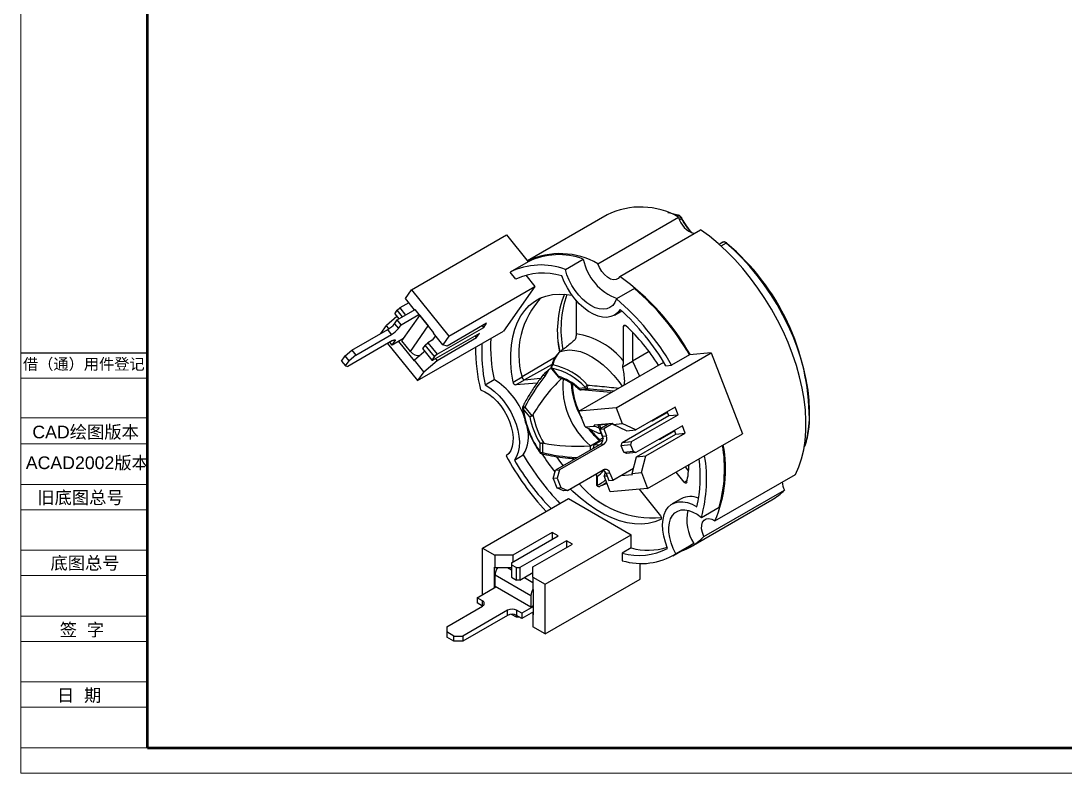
# Model space of a CAD drawing. Header units: millimetres. Extents: x 2522 to 3192, y 1532 to 1650.
# Drawn here: x 2521.9 to 2604.3, y 1531.6 to 1591 of the extents above; entities that cross this region are included whole.
import ezdxf

# ---------------------------------------------------------------- set-up
doc = ezdxf.new("R2010")
doc.units = ezdxf.units.MM
for name, color, linetype, lineweight in [('实线', 7, 'Continuous', 25), ('引导线', 6, 'Continuous', 9), ('文本', 3, 'Continuous', 15), ('粗实线', 9, 'Continuous', 50)]:
    doc.layers.add(name, color=color, linetype=linetype, lineweight=lineweight)
doc.styles.get("Standard").update_dxf_attribs({"font": 'arial.ttf'})

msp = doc.modelspace()

# ---------------------------------------------------------------- linework, layer by layer
at = {"color": 7, "linetype": 'Continuous', "lineweight": 25}
for p, q in [((2568.2031, 1575.704), (2561.9087, 1572.0703)), ((2567.4695, 1571.8407), (2573.8335, 1575.5146)), ((2552.7727, 1569.7843), (2560.268, 1574.1113)), ((2560.268, 1574.1113), (2561.9728, 1571.9906)), ((2569.2078, 1570.8372), (2575.5718, 1574.5111)), ((2577.3289, 1573.5346), (2577.0361, 1573.3655)), ((2577.3289, 1573.5346), (2577.324, 1573.5316)), ((2561.9728, 1571.9906), (2560.5586, 1571.1742)), ((2564.9053, 1571.3928), (2566.3195, 1572.2092)), ((2561.005, 1570.6189), (2560.5586, 1571.1742)), ((2561.7938, 1570.9254), (2562.5003, 1570.0465)), ((2552.2866, 1569.0926), (2552.7727, 1569.7843)), ((2552.7727, 1569.7843), (2555.7121, 1566.1278)), ((2555.7121, 1566.1278), (2562.5003, 1570.0465)), ((2562.5003, 1570.0465), (2560.0254, 1566.5252)), ((2570.3578, 1569.878), (2568.9435, 1569.0616)), ((2553.0091, 1568.1938), (2552.2866, 1569.0926)), ((2565.7577, 1568.9478), (2565.7577, 1566.3075)), ((2551.438, 1567.8853), (2551.6325, 1568.162)), ((2551.6325, 1568.162), (2551.8446, 1568.3443)), ((2552.0514, 1567.6409), (2551.6325, 1568.162)), ((2551.6337, 1567.3998), (2553.0479, 1568.2162)), ((2552.5574, 1568.7557), (2551.8446, 1568.3443)), ((2551.8446, 1568.3443), (2552.2963, 1567.7823)), ((2554.5176, 1566.3879), (2553.0479, 1568.2162)), ((2568.7743, 1567.774), (2569.3556, 1568.1096)), ((2551.6133, 1567.6673), (2550.784, 1566.9547)), ((2551.4216, 1567.098), (2551.6337, 1567.3998)), ((2551.438, 1567.8853), (2551.7666, 1567.4766)), ((2551.9399, 1567.0189), (2551.6337, 1567.3998)), ((2551.9399, 1567.0189), (2553.3541, 1567.8353)), ((2552.0011, 1565.747), (2553.4153, 1567.7592)), ((2553.4153, 1567.7592), (2554.089, 1566.9212)), ((2548.0628, 1565.0096), (2550.8912, 1566.6424)), ((2550.3413, 1566.3249), (2550.784, 1566.9547)), ((2550.9868, 1566.7024), (2550.784, 1566.9547)), ((2551.1974, 1566.2615), (2550.8912, 1566.6424)), ((2551.4216, 1567.098), (2551.7278, 1566.7171)), ((2551.7278, 1566.7171), (2551.9399, 1567.0189)), ((2552.6747, 1564.909), (2554.089, 1566.9212)), ((2553.2372, 1562.6065), (2560.0254, 1566.5252)), ((2554.784, 1564.6877), (2558.461, 1566.8104)), ((2558.6908, 1567.1373), (2555.5795, 1565.3412)), ((2558.461, 1566.8104), (2558.3543, 1566.9431)), ((2558.461, 1566.8104), (2558.6908, 1567.1373)), ((2569.5054, 1564.144), (2569.5054, 1566.8951)), ((2551.2681, 1565.7642), (2547.7326, 1563.7232)), ((2548.369, 1564.6287), (2551.1974, 1566.2615)), ((2551.2328, 1565.415), (2551.0522, 1565.6396)), ((2552.133, 1565.9347), (2551.2328, 1565.415)), ((2551.2328, 1565.415), (2551.4449, 1565.7168)), ((2551.7328, 1565.7036), (2552.962, 1564.1746)), ((2552.6747, 1564.909), (2552.0011, 1565.747)), ((2554.4027, 1565.8059), (2554.0492, 1565.6018)), ((2558.1251, 1566.3325), (2554.4481, 1564.2098)), ((2554.5176, 1566.3879), (2554.4911, 1566.3502)), ((2555.2259, 1565.4361), (2554.4911, 1566.3502)), ((2554.784, 1564.2094), (2557.8953, 1566.0055)), ((2555.7121, 1566.1278), (2555.2259, 1565.4361)), ((2557.8953, 1566.0055), (2557.7886, 1566.1382)), ((2557.8953, 1566.0055), (2558.1251, 1566.3325)), ((2547.5325, 1564.5539), (2548.0628, 1565.0096)), ((2548.0628, 1565.0096), (2548.369, 1564.6287)), ((2550.8793, 1565.5397), (2553.2372, 1562.6065)), ((2553.731, 1564.8502), (2552.9885, 1564.2123)), ((2553.837, 1565.4196), (2553.6426, 1565.1429)), ((2553.6426, 1565.1429), (2554.3774, 1564.2288)), ((2553.837, 1565.4196), (2554.0492, 1565.6018)), ((2554.5719, 1564.5054), (2553.837, 1565.4196)), ((2554.0492, 1565.6018), (2554.784, 1564.6877)), ((2555.5795, 1565.3412), (2555.2259, 1565.4361)), ((2564.4902, 1564.8984), (2564.447, 1564.8702)), ((2571.5054, 1564.9091), (2570.2125, 1564.1448)), ((2547.2496, 1564.1515), (2547.5325, 1564.5539)), ((2547.2496, 1564.1515), (2547.5558, 1563.7706)), ((2547.8387, 1564.173), (2547.5325, 1564.5539)), ((2547.5558, 1563.7706), (2547.8387, 1564.173)), ((2548.369, 1564.6287), (2547.8387, 1564.173)), ((2552.9885, 1564.2123), (2552.962, 1564.1746)), ((2553.7233, 1563.2981), (2552.9885, 1564.2123)), ((2553.7233, 1563.2981), (2554.784, 1564.2094)), ((2554.5719, 1564.5054), (2554.3774, 1564.2288)), ((2554.3774, 1564.2288), (2554.4481, 1564.2098)), ((2554.784, 1564.6877), (2554.5719, 1564.5054)), ((2554.784, 1564.2094), (2554.6773, 1564.3421)), ((2565.9746, 1560.2034), (2572.6702, 1564.0687)), ((2568.9139, 1560.4662), (2576.4093, 1564.7931)), ((2569.4289, 1563.6924), (2570.2125, 1564.1448)), ((2574.7045, 1564.6407), (2573.2903, 1563.8243)), ((2576.4093, 1564.7931), (2574.7045, 1564.6407)), ((2576.4093, 1564.7931), (2578.8842, 1558.4144)), ((2547.5558, 1563.7706), (2547.7326, 1563.7232)), ((2553.7233, 1563.2981), (2553.2372, 1562.6065)), ((2563.5623, 1563.4484), (2563.284, 1562.954)), ((2563.5623, 1563.4484), (2563.6987, 1563.5647)), ((2563.8172, 1563.5433), (2564.3575, 1562.8713)), ((2563.8317, 1563.587), (2564.3421, 1562.9521)), ((2572.8439, 1563.7844), (2573.2903, 1563.8243)), ((2558.572, 1562.2848), (2559.2791, 1562.693)), ((2560.7763, 1562.4926), (2561.4834, 1562.9008)), ((2560.9848, 1562.2676), (2561.6919, 1562.6758)), ((2562.6827, 1562.4194), (2560.9848, 1562.2676)), ((2561.6919, 1562.6758), (2562.9513, 1562.7884)), ((2565.9713, 1562.0116), (2566.4816, 1562.0572)), ((2566.6136, 1561.9402), (2566.0589, 1561.8906)), ((2562.0891, 1559.7465), (2561.5787, 1560.3814)), ((2561.7107, 1560.5093), (2562.2653, 1559.8193)), ((2568.9139, 1560.4662), (2565.9746, 1560.2034)), ((2566.4607, 1558.9504), (2565.9746, 1560.2034)), ((2568.9139, 1560.4662), (2569.4001, 1559.2132)), ((2570.1249, 1557.7913), (2573.8018, 1559.914)), ((2573.572, 1560.5063), (2570.4607, 1558.7102)), ((2572.9697, 1560.0988), (2571.8384, 1559.4457)), ((2573.067, 1559.8483), (2572.9508, 1560.1477)), ((2573.067, 1559.8483), (2573.8018, 1559.914)), ((2573.8018, 1559.914), (2573.572, 1560.5063)), ((2568.6387, 1559.2159), (2567.169, 1559.0844)), ((2567.1955, 1559.0161), (2567.169, 1559.0844)), ((2567.4575, 1559.1102), (2567.8791, 1558.0237)), ((2567.5977, 1559.1228), (2568.2713, 1559.183)), ((2568.3325, 1559.1885), (2567.6254, 1558.7803)), ((2568.6387, 1559.2159), (2567.9316, 1558.8076)), ((2568.2713, 1559.183), (2568.2808, 1559.1586)), ((2568.6652, 1559.1475), (2568.6387, 1559.2159)), ((2568.6652, 1559.1475), (2569.4001, 1559.2132)), ((2569.7259, 1558.6445), (2568.6652, 1559.1475)), ((2569.39, 1557.7256), (2573.067, 1559.8483)), ((2570.4607, 1558.7102), (2569.4001, 1559.2132)), ((2574.1377, 1559.0483), (2570.4607, 1556.9256)), ((2574.3675, 1558.456), (2574.1377, 1559.0483)), ((2566.4607, 1558.9504), (2567.1955, 1559.0161)), ((2566.4607, 1558.9504), (2567.5214, 1558.4473)), ((2567.5614, 1558.8426), (2567.1955, 1559.0161)), ((2567.5214, 1558.4473), (2567.7083, 1558.4641)), ((2567.6254, 1558.7803), (2567.9316, 1558.8076)), ((2567.6254, 1558.7803), (2567.8376, 1558.2335)), ((2567.8376, 1558.2335), (2568.1437, 1558.2609)), ((2567.9316, 1558.8076), (2568.1437, 1558.2609)), ((2569.7259, 1558.6445), (2570.4607, 1558.7102)), ((2570.5214, 1556.5942), (2573.6327, 1558.3903)), ((2571.2562, 1556.6599), (2574.3675, 1558.456)), ((2571.3888, 1554.0875), (2578.8842, 1558.4144)), ((2573.5354, 1558.6409), (2572.4041, 1557.9877)), ((2573.6327, 1558.3903), (2573.5165, 1558.6897)), ((2573.6327, 1558.3903), (2574.3675, 1558.456)), ((2562.9037, 1556.9664), (2562.9037, 1557.6469)), ((2563.0969, 1557.6761), (2563.0969, 1556.9365)), ((2567.6608, 1557.5738), (2564.1252, 1555.5328)), ((2567.967, 1557.6012), (2564.4314, 1555.5602)), ((2566.8891, 1557.4713), (2567.5962, 1557.8795)), ((2566.8891, 1557.1283), (2566.8891, 1557.4713)), ((2567.1148, 1557.2646), (2567.1855, 1557.5285)), ((2567.8738, 1557.9258), (2567.1855, 1557.5285)), ((2567.1855, 1557.5285), (2567.655, 1557.5705)), ((2567.5962, 1557.8795), (2567.5962, 1557.7656)), ((2567.6139, 1557.9484), (2567.8544, 1558.0873)), ((2567.6139, 1557.7758), (2567.6139, 1557.9484)), ((2567.967, 1557.6012), (2567.6608, 1557.5738)), ((2569.3193, 1557.4617), (2569.39, 1557.7256)), ((2570.0542, 1557.5274), (2569.3193, 1557.4617)), ((2569.5138, 1556.9605), (2569.3193, 1557.4617)), ((2569.39, 1557.7256), (2570.1249, 1557.7913)), ((2570.1249, 1557.7913), (2570.0542, 1557.5274)), ((2570.0542, 1557.5274), (2570.2486, 1557.0262)), ((2560.8793, 1556.338), (2561.5864, 1556.7463)), ((2567.127, 1557.2657), (2567.1148, 1557.2646)), ((2567.1167, 1557.2597), (2567.1148, 1557.2646)), ((2569.5138, 1556.9605), (2570.2486, 1557.0262)), ((2569.7259, 1556.8599), (2569.5138, 1556.9605)), ((2570.4607, 1556.9256), (2569.7259, 1556.8599)), ((2570.1678, 1555.2747), (2570.5214, 1556.5942)), ((2570.2486, 1557.0262), (2570.4607, 1556.9256)), ((2570.5214, 1556.5942), (2571.2562, 1556.6599)), ((2570.9027, 1555.3404), (2571.2562, 1556.6599)), ((2563.9485, 1554.8731), (2564.1252, 1555.5328)), ((2564.1252, 1555.5328), (2564.4314, 1555.5602)), ((2564.4314, 1555.5602), (2564.2547, 1554.9004)), ((2565.0678, 1553.9199), (2567.8963, 1555.5527)), ((2567.3511, 1555.1749), (2567.3511, 1554.4468)), ((2567.4097, 1555.0457), (2567.4097, 1554.3652)), ((2568.0503, 1555.4022), (2567.9633, 1555.0776)), ((2567.9633, 1555.0776), (2568.1887, 1555.0977)), ((2568.4494, 1553.8246), (2567.9633, 1555.0776)), ((2568.4266, 1555.3012), (2568.1204, 1555.2738)), ((2568.1204, 1555.2738), (2568.3325, 1554.7271)), ((2568.4266, 1555.3012), (2568.6387, 1554.7545)), ((2568.6387, 1554.7545), (2570.2827, 1555.7035)), ((2569.2799, 1555.1246), (2570.1944, 1555.2064)), ((2570.1678, 1555.2747), (2570.9027, 1555.3404)), ((2570.1944, 1555.2064), (2570.1678, 1555.2747)), ((2570.9027, 1555.3404), (2571.3888, 1554.0875)), ((2574.2783, 1554.5933), (2573.6402, 1555.3872)), ((2576.6984, 1551.531), (2583.0624, 1555.2048)), ((2564.2547, 1554.9004), (2563.9485, 1554.8731)), ((2563.9485, 1554.8731), (2564.2313, 1554.1441)), ((2564.2313, 1554.1441), (2564.5375, 1554.1714)), ((2564.7616, 1553.8925), (2564.2313, 1554.1441)), ((2564.2547, 1554.9004), (2564.5375, 1554.1714)), ((2564.5375, 1554.1714), (2565.0678, 1553.9199)), ((2567.6267, 1554.2619), (2567.6158, 1554.2576)), ((2567.7776, 1554.3211), (2568.1863, 1554.5029)), ((2568.3325, 1554.7271), (2568.6387, 1554.7545)), ((2571.3888, 1554.0875), (2568.4494, 1553.8246)), ((2558.3684, 1549.3812), (2565.1567, 1553.3)), ((2565.0678, 1553.9199), (2564.7616, 1553.8925)), ((2565.1567, 1553.3), (2570.1064, 1550.4426)), ((2570.7163, 1554.0273), (2572.4045, 1551.9272)), ((2574.0487, 1553.2836), (2573.3416, 1552.8754)), ((2575.8293, 1550.2943), (2582.1932, 1553.9682)), ((2574.8381, 1549.5129), (2581.2021, 1553.1867)), ((2575.6376, 1551.8082), (2577.0519, 1552.6247)), ((2560.6489, 1548.228), (2564.3258, 1550.3507)), ((2563.8662, 1550.616), (2560.7549, 1548.8199)), ((2563.3182, 1546.5238), (2570.1064, 1550.4426)), ((2564.3258, 1550.3507), (2563.8662, 1550.616)), ((2563.8662, 1550.616), (2563.8662, 1550.0854)), ((2570.1064, 1549.3915), (2570.1064, 1550.4426)), ((2558.3684, 1549.3812), (2559.3407, 1548.8199)), ((2558.3684, 1545.707), (2558.3684, 1549.3812)), ((2564.9976, 1549.9629), (2561.3206, 1547.8403)), ((2562.3459, 1547.9015), (2565.4572, 1549.6976)), ((2565.4572, 1549.6976), (2564.9976, 1549.9629)), ((2564.9976, 1549.9629), (2564.9976, 1549.4322)), ((2570.1064, 1549.3915), (2569.3993, 1548.9833)), ((2573.3739, 1548.7831), (2574.7881, 1549.5995)), ((2575.0327, 1549.7518), (2573.6185, 1548.9354)), ((2575.0327, 1549.7518), (2574.7881, 1549.5995)), ((2560.7549, 1548.8199), (2559.3407, 1548.8199)), ((2559.3407, 1548.8199), (2559.3407, 1547.8401)), ((2560.7549, 1548.8199), (2560.7549, 1548.2893)), ((2569.3993, 1548.9833), (2569.3993, 1548.3881)), ((2559.2877, 1547.8707), (2559.2877, 1546.2376)), ((2559.2877, 1547.8707), (2559.3407, 1547.8401)), ((2559.3407, 1547.8401), (2560.6489, 1547.8401)), ((2560.6489, 1548.228), (2560.6489, 1548.0648)), ((2560.6489, 1548.0648), (2561.0378, 1547.8403)), ((2560.6489, 1548.0648), (2560.6489, 1547.0849)), ((2561.0378, 1547.8403), (2561.3206, 1547.8403)), ((2561.0378, 1546.8604), (2561.0378, 1547.8403)), ((2561.3206, 1547.8403), (2561.3206, 1546.8604)), ((2562.3459, 1547.0851), (2562.3459, 1547.9015)), ((2570.8135, 1546.9314), (2570.8135, 1548.1819)), ((2562.1868, 1545.6255), (2559.3584, 1547.2583)), ((2559.3584, 1546.3601), (2559.3584, 1547.2583)), ((2560.6489, 1547.0849), (2561.0378, 1546.8604)), ((2561.3206, 1546.8604), (2561.0378, 1546.8604)), ((2561.3206, 1546.8604), (2562.3459, 1547.4523)), ((2562.3459, 1547.0851), (2562.3459, 1546.1052)), ((2562.3459, 1547.0851), (2563.3182, 1546.5238)), ((2563.3182, 1542.6044), (2570.8135, 1546.9314)), ((2557.9442, 1545.4621), (2559.4291, 1546.3193)), ((2562.1868, 1544.7273), (2559.3584, 1546.3601)), ((2562.3459, 1546.1052), (2562.399, 1546.0746)), ((2562.399, 1544.1149), (2562.399, 1546.0746)), ((2563.3182, 1542.6044), (2563.3182, 1546.5238)), ((2558.3684, 1545.2171), (2557.9442, 1545.4621)), ((2557.9442, 1545.4621), (2557.9442, 1545.0538)), ((2558.3684, 1544.8089), (2557.9442, 1545.0538)), ((2562.1868, 1545.6255), (2562.1868, 1544.7273)), ((2555.54, 1543.1761), (2558.3684, 1544.8089)), ((2560.3483, 1544.4824), (2556.8128, 1542.4413)), ((2560.3483, 1544.0741), (2560.3483, 1544.4824)), ((2561.4797, 1544.2374), (2561.0555, 1544.4824)), ((2561.0555, 1544.4824), (2561.0555, 1544.0741)), ((2562.399, 1544.7681), (2561.4797, 1544.2374)), ((2562.399, 1544.3598), (2561.4797, 1543.8292)), ((2561.4797, 1544.2374), (2561.4797, 1543.8292)), ((2562.1868, 1544.7273), (2562.399, 1544.8498)), ((2562.3459, 1544.3292), (2562.3459, 1544.1455)), ((2560.3483, 1544.0741), (2556.8128, 1542.0331)), ((2560.6489, 1544.157), (2560.6489, 1544.1454)), ((2561.0378, 1543.9209), (2560.6489, 1544.1454)), ((2561.0378, 1543.9209), (2561.0378, 1544.0838)), ((2561.3206, 1543.9209), (2561.0378, 1543.9209)), ((2561.4797, 1543.8292), (2561.0555, 1544.0741)), ((2561.3206, 1543.921), (2561.3206, 1543.9209)), ((2561.3206, 1543.9209), (2561.3208, 1543.9209)), ((2562.3459, 1544.1455), (2562.3459, 1543.1657)), ((2562.3459, 1544.1455), (2562.399, 1544.1149)), ((2555.54, 1543.1761), (2555.54, 1542.7679)), ((2556.1057, 1542.4413), (2555.54, 1542.7679)), ((2555.54, 1542.7679), (2555.54, 1542.3596)), ((2563.3182, 1542.6044), (2562.3459, 1543.1657)), ((2556.1057, 1542.0331), (2555.54, 1542.3596)), ((2556.1057, 1542.4413), (2556.8128, 1542.4413)), ((2556.1057, 1542.0331), (2556.1057, 1542.4413)), ((2556.8128, 1542.0331), (2556.1057, 1542.0331)), ((2556.8128, 1542.4413), (2556.8128, 1542.0331))]:
    msp.add_line(p, q, dxfattribs=at)
at = {"color": 8, "linetype": 'Continuous', "lineweight": 25}
for p, q in [((2573.667, 1575.5906), (2573.7929, 1575.6633)), ((2574.0722, 1575.3945), (2573.9139, 1575.303)), ((2577.5922, 1573.4699), (2577.1837, 1573.2341)), ((2569.5054, 1566.8951), (2569.6468, 1566.9768)), ((2551.4449, 1565.7168), (2551.3667, 1565.8141)), ((2554.648, 1566.155), (2554.4027, 1565.8059)), ((2570.2125, 1566.4315), (2570.2125, 1564.1448)), ((2553.7995, 1564.9477), (2553.731, 1564.8501)), ((2564.1271, 1564.4676), (2561.4834, 1562.9008)), ((2570.2125, 1564.1448), (2570.7573, 1562.9644)), ((2563.8211, 1563.8468), (2561.6919, 1562.6758)), ((2567.5977, 1559.1228), (2567.7113, 1558.8299)), ((2571.7304, 1559.4361), (2571.8384, 1559.4457)), ((2572.2961, 1557.9781), (2572.4041, 1557.9877)), ((2583.7652, 1557.4363), (2583.8043, 1557.4589)), ((2565.7765, 1556.5297), (2565.8321, 1556.5181)), ((2574.3473, 1555.7954), (2574.6262, 1555.4485)), ((2574.2783, 1554.5933), (2574.5199, 1554.7328)), ((2572.4302, 1551.6515), (2572.4372, 1551.6555)), ((2560.3307, 1547.8401), (2560.6489, 1547.6564)), ((2561.6742, 1547.0645), (2562.3459, 1546.6767)), ((2558.3684, 1544.8089), (2558.3684, 1545.2171))]:
    msp.add_line(p, q, dxfattribs=at)
at = {"color": 7, "linetype": 'Continuous', "lineweight": 25, "flags": 128}
for points in [[(2573.7929, 1575.6633), (2573.1524, 1575.8324), (2572.9781, 1575.8674)], [(2583.0624, 1555.2048), (2583.3291, 1555.7985), (2583.5458, 1556.4424), (2583.7112, 1557.1327), (2583.8243, 1557.8655), (2583.8845, 1558.6365), (2583.8913, 1559.4411), (2583.8449, 1560.2748), (2583.7453, 1561.1328), (2583.5933, 1562.0099), (2583.3897, 1562.9012), (2583.1357, 1563.8014), (2582.8328, 1564.7054), (2582.4826, 1565.6079), (2582.0873, 1566.5036), (2581.6491, 1567.3874), (2581.1707, 1568.2541), (2580.6547, 1569.0987), (2580.1041, 1569.9162), (2579.5222, 1570.7021), (2578.9123, 1571.4516), (2578.278, 1572.1605), (2577.623, 1572.8246), (2576.951, 1573.44), (2576.2659, 1574.0033), (2575.5718, 1574.5111)], [(2583.8043, 1557.4589), (2583.9741, 1558.1017), (2584.0932, 1558.7868), (2584.1609, 1559.5101), (2584.1769, 1560.267), (2584.1409, 1561.053), (2584.0533, 1561.8632), (2583.9145, 1562.6927), (2583.7254, 1563.5364), (2583.4872, 1564.3892), (2583.2013, 1565.2458), (2582.8695, 1566.101), (2582.4938, 1566.9496), (2582.0765, 1567.7863), (2581.6201, 1568.6061), (2581.1275, 1569.404), (2580.6016, 1570.175), (2580.0458, 1570.9145), (2579.4632, 1571.6179), (2578.8577, 1572.281), (2578.2327, 1572.8996), (2577.5922, 1573.4699)], [(2568.9435, 1569.0616), (2568.8166, 1568.7787), (2568.6429, 1568.5501), (2568.4268, 1568.3817), (2568.1734, 1568.2774), (2567.8892, 1568.2398), (2567.5812, 1568.27), (2567.2569, 1568.3671), (2566.9244, 1568.5288), (2566.5919, 1568.751), (2566.2677, 1569.0283), (2565.9596, 1569.3538), (2565.6754, 1569.7194), (2565.4221, 1570.1162), (2565.2059, 1570.5343), (2565.0323, 1570.9633), (2564.9053, 1571.3928)], [(2569.2078, 1570.8372), (2569.0805, 1570.6728), (2568.9055, 1570.5806), (2568.6941, 1570.5665), (2568.4597, 1570.6315), (2568.2176, 1570.7713), (2567.9832, 1570.9769), (2567.7718, 1571.2351), (2567.5968, 1571.5294), (2567.4695, 1571.8407)], [(2569.2317, 1568.222), (2569.0308, 1567.9704), (2568.7864, 1567.7811), (2568.5034, 1567.6579), (2568.1878, 1567.6034), (2567.846, 1567.6188), (2567.4851, 1567.7037), (2567.1126, 1567.8564), (2566.7363, 1568.0736), (2566.3638, 1568.351), (2566.0029, 1568.6828), (2565.6611, 1569.062), (2565.3455, 1569.481), (2565.0625, 1569.9309), (2564.818, 1570.4024), (2564.6172, 1570.8859)], [(2560.7763, 1562.4926), (2560.6634, 1563.263), (2560.6048, 1564.0108), (2560.6009, 1564.7302), (2560.6518, 1565.4156), (2560.7571, 1566.0616), (2560.916, 1566.6631), (2561.1272, 1567.2156), (2561.3891, 1567.7148), (2561.6996, 1568.1566), (2562.0564, 1568.5377), (2562.4566, 1568.8551), (2562.8971, 1569.1063), (2563.3745, 1569.2894), (2563.8851, 1569.403), (2564.4249, 1569.4461), (2564.9896, 1569.4185), (2565.4389, 1569.349)], [(2569.5054, 1566.8951), (2569.5092, 1566.9307), (2569.5205, 1566.9599), (2569.5387, 1566.9811), (2569.5627, 1566.9933), (2569.5913, 1566.9957), (2569.6228, 1566.9882), (2569.6557, 1566.9713), (2569.6881, 1566.9458)], [(2551.2681, 1565.7642), (2551.3337, 1565.7992), (2551.39, 1565.8232), (2551.4348, 1565.8352), (2551.4664, 1565.8349), (2551.4836, 1565.8221), (2551.4857, 1565.7975), (2551.4726, 1565.7619), (2551.4449, 1565.7168)], [(2564.3391, 1565.6337), (2564.3448, 1565.5876), (2564.4576, 1564.8631)], [(2558.2112, 1561.8683), (2558.5418, 1561.7286), (2558.8752, 1561.5268), (2559.2033, 1561.2679), (2559.5178, 1560.9583), (2559.8111, 1560.6055), (2560.0759, 1560.2185), (2560.3056, 1559.8066), (2560.4945, 1559.3802), (2560.6381, 1558.9496), (2560.7326, 1558.5257), (2560.7759, 1558.1188), (2560.7668, 1557.7391), (2560.7056, 1557.3958), (2560.5937, 1557.0976), (2560.434, 1556.8517), (2560.2303, 1556.6642)], [(2558.572, 1562.2848), (2558.9481, 1562.0506), (2559.3182, 1561.7577), (2559.6745, 1561.4123), (2560.0099, 1561.0213), (2560.3172, 1560.5931), (2560.5902, 1560.1363), (2560.8232, 1559.6605), (2561.0114, 1559.1755), (2561.1509, 1558.6913), (2561.2388, 1558.2179), (2561.2732, 1557.7653), (2561.2535, 1557.3426), (2561.1801, 1556.9587), (2561.0545, 1556.6215), (2560.8793, 1556.338)], [(2564.1986, 1556.5924), (2564.5186, 1556.1541), (2564.7291, 1555.8814)], [(2568.1334, 1554.532), (2567.8917, 1554.3768), (2567.6267, 1554.2619)], [(2574.4868, 1554.5777), (2574.4757, 1554.5483), (2574.4578, 1554.5268), (2574.4339, 1554.5143), (2574.4054, 1554.5116), (2574.3739, 1554.5188), (2574.341, 1554.5355), (2574.3086, 1554.5608), (2574.2783, 1554.5933)], [(2572.4302, 1551.6515), (2571.9578, 1551.4587), (2571.4516, 1551.3353), (2570.9157, 1551.2822), (2570.3542, 1551.2999), (2569.7715, 1551.3883), (2569.1721, 1551.5465), (2568.5607, 1551.7735), (2567.9421, 1552.0674), (2567.321, 1552.4259), (2566.7024, 1552.8463), (2566.091, 1553.3252), (2565.4916, 1553.859), (2565.2935, 1554.0502)], [(2572.9696, 1549.3585), (2572.7944, 1549.8443), (2572.6688, 1550.3265), (2572.5954, 1550.7951), (2572.5757, 1551.2405), (2572.6101, 1551.6534), (2572.698, 1552.0253), (2572.8375, 1552.3484), (2573.0256, 1552.6162), (2573.2587, 1552.823), (2573.5317, 1552.9645), (2573.839, 1553.038), (2574.1743, 1553.0417), (2574.5307, 1552.9757), (2574.9008, 1552.8413), (2575.2768, 1552.6413)], [(2572.4045, 1551.9272), (2572.4309, 1551.8892), (2572.452, 1551.8479), (2572.4668, 1551.8054), (2572.4743, 1551.764), (2572.4742, 1551.726), (2572.4665, 1551.6935), (2572.4515, 1551.6682), (2572.4302, 1551.6515)], [(2573.6185, 1548.9354), (2573.4149, 1549.358), (2573.2551, 1549.7883), (2573.1433, 1550.2157), (2573.082, 1550.6297), (2573.073, 1551.0199), (2573.1162, 1551.3768), (2573.2108, 1551.6916), (2573.3544, 1551.9563), (2573.5433, 1552.1646), (2573.773, 1552.3113), (2574.0378, 1552.3927), (2574.331, 1552.4068), (2574.6456, 1552.3532), (2574.9736, 1552.2334), (2575.3071, 1552.0502), (2575.6376, 1551.8082)], [(2575.8293, 1550.2943), (2575.7145, 1550.6068), (2575.6571, 1550.9115), (2575.6607, 1551.189), (2575.7251, 1551.4214), (2575.8462, 1551.5936), (2576.0161, 1551.6947), (2576.224, 1551.7181), (2576.4564, 1551.6623), (2576.6984, 1551.531)]]:
    msp.add_lwpolyline(points, dxfattribs=at)
at = {"color": 8, "linetype": 'Continuous', "lineweight": 25, "flags": 128}
for points in [[(2577.5922, 1573.4699), (2577.6057, 1573.4765), (2577.6181, 1573.4802), (2577.6289, 1573.4807), (2577.6376, 1573.4782), (2577.6408, 1573.476)], [(2564.4902, 1564.8984), (2564.853, 1564.9978), (2565.2442, 1565.0306), (2565.6587, 1564.9961), (2566.0908, 1564.8949), (2566.5348, 1564.7283), (2566.9848, 1564.4986), (2567.4349, 1564.2087), (2567.8789, 1563.8626), (2568.311, 1563.4649), (2568.7254, 1563.0209), (2569.1167, 1562.5365), (2569.3793, 1562.1689)], [(2562.9037, 1556.9664), (2562.8899, 1556.9536), (2562.8814, 1556.944), (2562.8785, 1556.9381), (2562.8788, 1556.9369)], [(2563.0969, 1556.9365), (2563.0731, 1556.8991), (2563.0474, 1556.8717), (2563.0216, 1556.8563), (2562.9973, 1556.8539), (2562.9944, 1556.8546)], [(2568.1653, 1554.557), (2568.1339, 1554.5324), (2568.1334, 1554.532)]]:
    msp.add_lwpolyline(points, dxfattribs=at)
at = {"color": 7, "linetype": 'Continuous', "lineweight": 25}
for centre, radius, start, end in [((2570.8402, 1570.3147), 5.9998, 60.073331, 116.073192), ((2573.8232, 1575.6161), 0.056, 74.014656, 122.692605), ((2573.5909, 1575.1737), 0.5296, 24.635047, 67.574591), ((2575.5251, 1575.9242), 1.7406, 193.613544, 255.768016), ((2578.7253, 1577.7874), 5.2086, 207.110813, 222.215174), ((2577.6151, 1573.453), 0.0345, 338.303987, 41.711982), ((2565.9729, 1559.4945), 18.1871, 0.257504, 50.066974), ((2564.4671, 1566.5592), 6.0752, 60.383272, 114.900686), ((2564.4001, 1567.0508), 5.5039, 69.589752, 116.168793), ((2562.9859, 1566.2344), 5.5039, 69.589752, 116.168793), ((2570.4147, 1573.0091), 4.1725, 191.052003, 250.01883), ((2563.1606, 1566.0246), 5.0749, 73.32093, 115.136242), ((2557.8735, 1555.0648), 19.4225, 29.559115, 54.298223), ((2557.1511, 1554.4944), 20.2749, 30.028875, 49.354074), ((2567.6371, 1564.708), 6.4136, 136.005797, 196.366327), ((2572.2387, 1566.5042), 7.9695, 158.434613, 191.808025), ((2572.6401, 1566.6764), 8.0858, 160.21263, 191.427531), ((2555.7369, 1553.678), 20.2749, 30.028875, 49.354074), ((2556.1537, 1553.8877), 19.4038, 30.666497, 47.624168), ((2549.9347, 1568.2922), 1.9071, 300.104393, 321.22944), ((2550.2409, 1567.9113), 1.9071, 300.104273, 321.22956), ((2558.8034, 1555.3953), 15.871, 32.086923, 46.699647), ((2571.9921, 1565.338), 12.9852, 177.318832, 191.753147), ((2564.825, 1560.3641), 6.0161, 38.924352, 81.081025), ((2553.3186, 1565.4078), 0.8145, 217.766026, 278.802634), ((2572.6302, 1565.3256), 14.8277, 180.322625, 193.48352), ((2571.285, 1564.9298), 12.9852, 177.318832, 191.753147), ((2563.9731, 1563.6686), 0.2, 164.343876, 218.794572), ((2564.0634, 1563.6563), 0.2418, 129.530969, 196.668105), ((2562.9128, 1558.9352), 4.7416, 41.179152, 78.826225), ((2562.9548, 1559.0099), 4.9263, 41.179142, 78.826235), ((2556.331, 1557.8753), 5.6481, 19.668274, 58.535357), ((2561.0315, 1562.52), 0.2567, 186.125482, 259.503875), ((2561.7386, 1562.9282), 0.2567, 186.125482, 259.503875), ((2563.0472, 1562.6944), 0.3513, 47.639612, 74.760266), ((2563.1092, 1558.9352), 4.2018, 47.067314, 72.938062), ((2570.8384, 1562.1731), 6.1403, 174.672792, 229.971494), ((2571.426, 1562.7025), 6.0638, 182.853318, 210.376608), ((2571.0755, 1562.6047), 5.6405, 182.535903, 205.565755), ((2566.9326, 1561.823), 0.5081, 122.097305, 152.559076), ((2566.647, 1562.1107), 0.1738, 197.941446, 258.925248), ((2566.122, 1562.1775), 0.5459, 334.226193, 7.995807), ((2561.7201, 1560.463), 0.2, 153.569564, 186.879224), ((2562.1091, 1559.9664), 0.6734, 126.275427, 141.962018), ((2569.5545, 1561.5114), 8.0554, 188.063818, 214.347538), ((2569.0487, 1561.2237), 6.8368, 191.190321, 211.221038), ((2569.1036, 1561.2602), 7.176, 192.177857, 210.2335), ((2571.7741, 1559.5559), 0.1276, 246.462278, 300.286119), ((2559.2136, 1558.1994), 2.7824, 328.51584, 16.14674), ((2571.8134, 1562.6438), 6.3626, 216.876462, 228.485549), ((2571.7137, 1562.5814), 6.1866, 218.027058, 228.493986), ((2567.3415, 1558.0129), 0.5429, 306.023245, 23.976301), ((2567.6477, 1558.0403), 0.5429, 306.023271, 23.976275), ((2572.3397, 1558.0979), 0.1275, 246.461821, 300.286576), ((2567.2278, 1555.6305), 10.3198, 336.593803, 10.662933), ((2566.2333, 1555.6412), 11.2312, 344.419766, 9.552164), ((2578.943, 1566.836), 21.2985, 208.527533, 223.105419), ((2578.8277, 1566.7394), 19.928, 210.096839, 223.94764), ((2563.0451, 1557.048), 0.2, 213.754128, 255.322556), ((2563.0448, 1557.2391), 0.307, 242.643118, 279.770998), ((2577.1586, 1565.8296), 16.7279, 212.545539, 218.610397), ((2564.8191, 1554.8248), 11.2312, 344.419766, 9.552164), ((2578.1205, 1566.3312), 19.928, 210.096839, 223.94764), ((2566.919, 1556.233), 7.7467, 347.66172, 358.104252), ((2564.7816, 1555.0616), 10.7707, 347.014281, 7.352117), ((2567.6875, 1555.1268), 0.4572, 18.753708, 65.338738), ((2568.0582, 1555.2093), 0.3797, 14.001639, 115.250727), ((2571.7117, 1559.1821), 7.4116, 219.594404, 275.839191), ((2567.5511, 1554.4468), 0.2, 180, 288.87027), ((2583.8688, 1554.7678), 1.8566, 185.097288, 205.510322), ((2574.7804, 1551.8067), 1.6482, 67.135876, 116.355045), ((2578.9875, 1557.0146), 4.4224, 300.050217, 316.458515), ((2577.9514, 1551.6104), 3.4602, 167.308206, 212.488393), ((2572.643, 1553.318), 4.3926, 287.767532, 316.500089), ((2570.7025, 1553.7576), 4.9489, 254.732392, 297.26428), ((2571.4272, 1554.3875), 5.1676, 255.191456, 286.963791), ((2570.903, 1553.3328), 5.1682, 253.085116, 301.696849), ((2560.4186, 1547.2115), 1.0612, 143.67853, 177.473442), ((2563.2146, 1545.5865), 1.0285, 147.628898, 177.827163), ((2558.291, 1545.013), 0.2183, 290.78338, 69.216782), ((2560.7019, 1543.8), 0.7685, 62.609581, 117.390361), ((2560.7019, 1543.3917), 0.7685, 62.609581, 117.390361)]:
    msp.add_arc(centre, radius, start, end, dxfattribs=at)
at = {"color": 8, "linetype": 'Continuous', "lineweight": 25}
for centre, radius, start, end in [((2574.0222, 1575.5038), 0.1202, 294.576426, 314.930745), ((2578.5589, 1577.6915), 5.0405, 207.110733, 222.222083), ((2577.4144, 1573.3142), 0.2363, 41.203774, 111.206504), ((2563.9483, 1563.6719), 0.1753, 102.820976, 163.203951), ((2563.8641, 1563.552), 0.0477, 132.828644, 190.531023), ((2561.5993, 1560.4589), 0.0801, 194.257424, 255.154306), ((2561.5742, 1560.3256), 0.2288, 53.392648, 98.330356), ((2583.6404, 1557.5056), 0.1705, 312.734019, 344.093075), ((2583.7763, 1557.5107), 0.059, 298.41953, 341.376499), ((2565.5492, 1556.5909), 0.2354, 329.699694, 344.941624), ((2566.5906, 1556.4256), 1.6047, 300.690199, 325.766887), ((2567.4516, 1554.4571), 0.101, 185.844965, 245.474598), ((2566.8524, 1555.998), 1.7254, 288.844257, 315.241914), ((2567.5739, 1554.4286), 0.1761, 201.124502, 283.736778)]:
    msp.add_arc(centre, radius, start, end, dxfattribs=at)
at = {"color": 7, "linetype": 'Continuous', "lineweight": 25}
for centre, major_axis, ratio, start_param, end_param in [((2563.8535, 1563.4384), (0.3174, 0.2397), 0.4912426, 1.4401933, 1.6904085), ((2570.5301, 1562.342), (9.0703, 6.8524), 0.4858011, 2.0670757, 2.3691652), ((2568.5927, 1560.8567), (6.6, 4.9842), 0.490641, 1.8173305, 2.3091533), ((2568.5927, 1561.1477), (7.0383, -0.7135), 0.072975, 1.5907298, 1.9319862), ((2568.52, 1561.0442), (8.0095, 1.4985), 0.4102814, 3.9122862, 4.4313347), ((2570.8913, 1561.411), (11.0098, 2.0514), 0.4062791, 3.8530888, 4.1551784)]:
    msp.add_ellipse(centre, major_axis=major_axis, ratio=ratio, start_param=start_param, end_param=end_param, dxfattribs=at)
at = {"color": 8, "linetype": 'Continuous', "lineweight": 25}
msp.add_ellipse((2570.5301, 1560.897), major_axis=(9.6616, -0.984), ratio=0.0724335, start_param=1.7687451, end_param=1.9955453, dxfattribs=at)
at = {"color": 7, "linetype": 'Continuous', "lineweight": 25}
for points, knots in [([(2574.1072, 1575.4187), (2574.093, 1575.4434), (2574.0542, 1575.5115), (2573.9646, 1575.6115), (2573.8818, 1575.6499), (2573.8385, 1575.67)], [0, 0, 0, 0, 0.2140915, 0.5891567, 1, 1, 1, 1]), ([(2577.6408, 1573.476), (2577.6192, 1573.4923), (2577.5634, 1573.5347), (2577.4699, 1573.5664), (2577.3727, 1573.561), (2577.3253, 1573.5311), (2577.3049, 1573.5183)], [0, 0, 0, 0, 0.2041754, 0.527698, 0.7975155, 1, 1, 1, 1]), ([(2565.6812, 1565.8559), (2565.5758, 1565.7639), (2565.3635, 1565.5785), (2565.0528, 1565.3219), (2564.7977, 1565.1207), (2564.6254, 1564.9901), (2564.5299, 1564.9254), (2564.4902, 1564.8984)], [0, 0, 0, 0, 0.3085887, 0.6220203, 0.8004309, 0.9168803, 1, 1, 1, 1]), ([(2565.7577, 1566.3075), (2565.7564, 1566.2616), (2565.7521, 1566.119), (2565.7099, 1565.9622), (2565.6812, 1565.8559)], [0, 0, 0, 0, 0.3216768, 1, 1, 1, 1]), ([(2564.4018, 1564.8337), (2564.355, 1564.7806), (2564.2157, 1564.6228), (2564.024, 1564.332), (2563.8687, 1564.0086), (2563.8033, 1563.7962), (2563.7805, 1563.7226)], [0, 0, 0, 0, 0.1726501, 0.5134072, 0.8312027, 1, 1, 1, 1]), ([(2564.447, 1564.8702), (2564.419, 1564.8376), (2564.2589, 1564.6506), (2564.0549, 1564.3291), (2563.9497, 1563.9773), (2563.9094, 1563.8428)], [0, 0, 0, 0, 0.1155837, 0.6619956, 1, 1, 1, 1]), ([(2564.4012, 1564.8343), (2564.4031, 1564.8363), (2564.4067, 1564.8403), (2564.4162, 1564.8483), (2564.4283, 1564.8576), (2564.439, 1564.865), (2564.4454, 1564.8692), (2564.447, 1564.8702)], [0, 0, 0, 0, 0.2276627, 0.4399581, 0.652947, 0.9143083, 1, 1, 1, 1]), ([(2569.4289, 1563.6924), (2569.4611, 1563.8156), (2569.502, 1563.9723), (2569.5048, 1564.1138), (2569.5054, 1564.144)], [0, 0, 0, 0, 0.7864414, 1, 1, 1, 1]), ([(2563.1396, 1563.0334), (2563.23, 1563.1299), (2563.3637, 1563.2728), (2563.5137, 1563.4055), (2563.5623, 1563.4484)], [0, 0, 0, 0, 0.6759664, 1, 1, 1, 1]), ([(2569.5558, 1562.2708), (2569.5659, 1562.3326), (2569.6046, 1562.5689), (2569.5574, 1563.0088), (2569.4941, 1563.4198), (2569.4395, 1563.6478), (2569.4289, 1563.6924)], [0, 0, 0, 0, 0.13486749, 0.51523478, 0.90512502, 1, 1, 1, 1]), ([(2563.1362, 1563.0314), (2563.0218, 1562.883), (2562.6998, 1562.4658), (2562.2239, 1561.7704), (2561.8142, 1561.0862), (2561.606, 1560.679), (2561.541, 1560.552)], [0, 0, 0, 0, 0.189929, 0.5341095, 0.85479, 1, 1, 1, 1]), ([(2564.3421, 1562.9521), (2564.342, 1562.9512), (2564.3396, 1562.9309), (2564.3416, 1562.8968), (2564.3603, 1562.8611), (2564.384, 1562.8541), (2564.3958, 1562.8507)], [0, 0, 0, 0, 0.0152457, 0.3658318, 0.6825499, 1, 1, 1, 1]), ([(2564.3886, 1562.8505), (2564.4333, 1562.8389), (2564.594, 1562.7973), (2564.8816, 1562.6843), (2565.2497, 1562.4916), (2565.6195, 1562.2437), (2565.8745, 1562.0393), (2566.0046, 1561.9214), (2566.0153, 1561.9117)], [0, 0, 0, 0, 0.0864279, 0.3101177, 0.5335044, 0.7567533, 0.9801176, 1, 1, 1, 1]), ([(2565.9713, 1562.0116), (2565.9714, 1562.0106), (2565.974, 1561.9874), (2565.9853, 1561.9479), (2566.0157, 1561.9054), (2566.0445, 1561.8955), (2566.0589, 1561.8906)], [0, 0, 0, 0, 0.0152457, 0.3658318, 0.6825499, 1, 1, 1, 1]), ([(2566.0589, 1561.8906), (2566.0739, 1561.8884), (2566.1016, 1561.8844), (2566.1376, 1561.8816), (2566.1542, 1561.8803)], [0, 0, 0, 0, 0.5381192, 1, 1, 1, 1]), ([(2561.5216, 1560.4391), (2561.5339, 1560.3474), (2561.5696, 1560.082), (2561.6642, 1559.6314), (2561.819, 1559.0902), (2562.0173, 1558.5481), (2562.2555, 1558.0119), (2562.5263, 1557.4974), (2562.7423, 1557.1427), (2562.862, 1556.9623), (2562.8788, 1556.9369)], [0, 0, 0, 0, 0.0796816, 0.2307102, 0.3816475, 0.5324679, 0.6832008, 0.8338832, 0.9766483, 1, 1, 1, 1]), ([(2562.2653, 1559.8193), (2562.2823, 1559.8303), (2562.3138, 1559.8507), (2562.333, 1559.8823), (2562.3419, 1559.8969)], [0, 0, 0, 0, 0.5381188, 1, 1, 1, 1]), ([(2562.2653, 1559.8193), (2562.244, 1559.8093), (2562.2013, 1559.7893), (2562.1398, 1559.764), (2562.1049, 1559.7514), (2562.0897, 1559.7467), (2562.0891, 1559.7465)], [0, 0, 0, 0, 0.3174509, 0.6341683, 0.9847524, 1, 1, 1, 1]), ([(2583.8322, 1557.4919), (2583.8636, 1557.5971), (2583.9547, 1557.9016), (2584.0687, 1558.4372), (2584.1533, 1558.9972), (2584.1731, 1559.3571), (2584.18, 1559.4819)], [0, 0, 0, 0, 0.1724147, 0.4992954, 0.8263405, 1, 1, 1, 1]), ([(2563.0969, 1557.6761), (2563.0743, 1557.6694), (2563.0291, 1557.6559), (2562.9616, 1557.6458), (2562.9221, 1557.6452), (2562.9044, 1557.6469), (2562.9037, 1557.6469)], [0, 0, 0, 0, 0.3174511, 0.6341677, 0.9847531, 1, 1, 1, 1]), ([(2563.202, 1557.6799), (2563.1835, 1557.683), (2563.1495, 1557.6887), (2563.1134, 1557.6801), (2563.0969, 1557.6761)], [0, 0, 0, 0, 0.5436457, 1, 1, 1, 1]), ([(2583.7674, 1557.3924), (2583.7717, 1557.3951), (2583.8055, 1557.4165), (2583.8197, 1557.4568), (2583.8322, 1557.4919)], [0, 0, 0, 0, 0.1275467, 1, 1, 1, 1]), ([(2562.9944, 1556.8546), (2563.1312, 1556.8205), (2563.5377, 1556.7192), (2564.2515, 1556.5895), (2565.0239, 1556.4918), (2565.5211, 1556.4556), (2565.712, 1556.4417)], [0, 0, 0, 0, 0.1568188, 0.4661198, 0.7949863, 1, 1, 1, 1]), ([(2567.4097, 1555.0457), (2567.4089, 1555.0465), (2567.3914, 1555.0651), (2567.3653, 1555.1036), (2567.3469, 1555.1633), (2567.3542, 1555.1986), (2567.3579, 1555.2163)], [0, 0, 0, 0, 0.0152469, 0.3658323, 0.6825489, 1, 1, 1, 1]), ([(2567.3579, 1555.2163), (2567.3632, 1555.2298), (2567.3691, 1555.2452), (2567.3747, 1555.2513), (2567.3753, 1555.252)], [0, 0, 0, 0, 0.8854292, 1, 1, 1, 1])]:
    msp.add_open_spline(points, degree=3, knots=knots, dxfattribs=at)
at = {"color": 8, "linetype": 'Continuous', "lineweight": 25}
msp.add_open_spline([(2566.6626, 1562.2535), (2566.7147, 1562.249), (2567.2896, 1562.2002), (2568.1188, 1562.123), (2568.8653, 1562.0434), (2569.1157, 1562.0167)], degree=3, knots=[0, 0, 0, 0, 0.0620597, 0.6852962, 1, 1, 1, 1], dxfattribs=at)
at = {"layer": '实线'}
for p, q in [((2521.9394, 1564.8143), (2531.9394, 1564.8143)), ((2531.9394, 1533.6143), (2531.9394, 1556.0143)), ((2531.9394, 1556.0143), (2531.9394, 1533.6143))]:
    msp.add_line(p, q, dxfattribs=at)
at = {"layer": '引导线'}
for p, q in [((2521.9394, 1531.6143), (2521.9394, 1650.4143)), ((2531.9394, 1562.8143), (2521.9394, 1562.8143)), ((2531.9394, 1559.6785), (2521.9394, 1559.6785)), ((2531.9394, 1557.6143), (2521.9394, 1557.6143)), ((2531.9394, 1554.4143), (2521.9394, 1554.4143)), ((2531.9394, 1552.4143), (2521.9394, 1552.4143)), ((2531.9394, 1549.2143), (2521.9394, 1549.2143)), ((2531.9394, 1547.2143), (2521.9394, 1547.2143)), ((2531.9394, 1544.0143), (2521.9394, 1544.0143)), ((2531.9394, 1542.0143), (2521.9394, 1542.0143)), ((2531.9394, 1538.8143), (2521.9394, 1538.8143)), ((2531.9394, 1536.8143), (2521.9394, 1536.8143)), ((2531.9394, 1533.6143), (2521.9394, 1533.6143)), ((2521.9394, 1531.6143), (2689.9394, 1531.6143))]:
    msp.add_line(p, q, dxfattribs=at)
at = {"layer": '粗实线'}
for q in [(2531.9394, 1648.4143), (2687.9394, 1533.6143)]:
    msp.add_line((2531.9394, 1533.6143), q, dxfattribs=at)

# ---------------------------------------------------------------- texts
at = {"layer": '文本', "ltscale": 0.2, "attachment_point": 5}
for s, insert, char_height, width in [('借（通）用件登记', (2526.9043, 1563.8567), 0.88, 20.45144), ('CAD绘图版本', (2527.0464, 1558.4922), 1, 30.318807), ('ACAD2002版本', (2527.1835, 1556.0638), 1, 23.403808), ('旧底图总号', (2526.6424, 1553.3183), 1, 26.475371), ('底图总号', (2526.9997, 1548.1453), 1, 5.80464), ('签  字', (2526.7555, 1542.8811), 1, 5.80464), ('日  期', (2526.5322, 1537.706), 1, 5.80464)]:
    msp.add_mtext(s, dxfattribs=dict(at, insert=insert, char_height=char_height, width=width))

doc.saveas('drawing.dxf')
